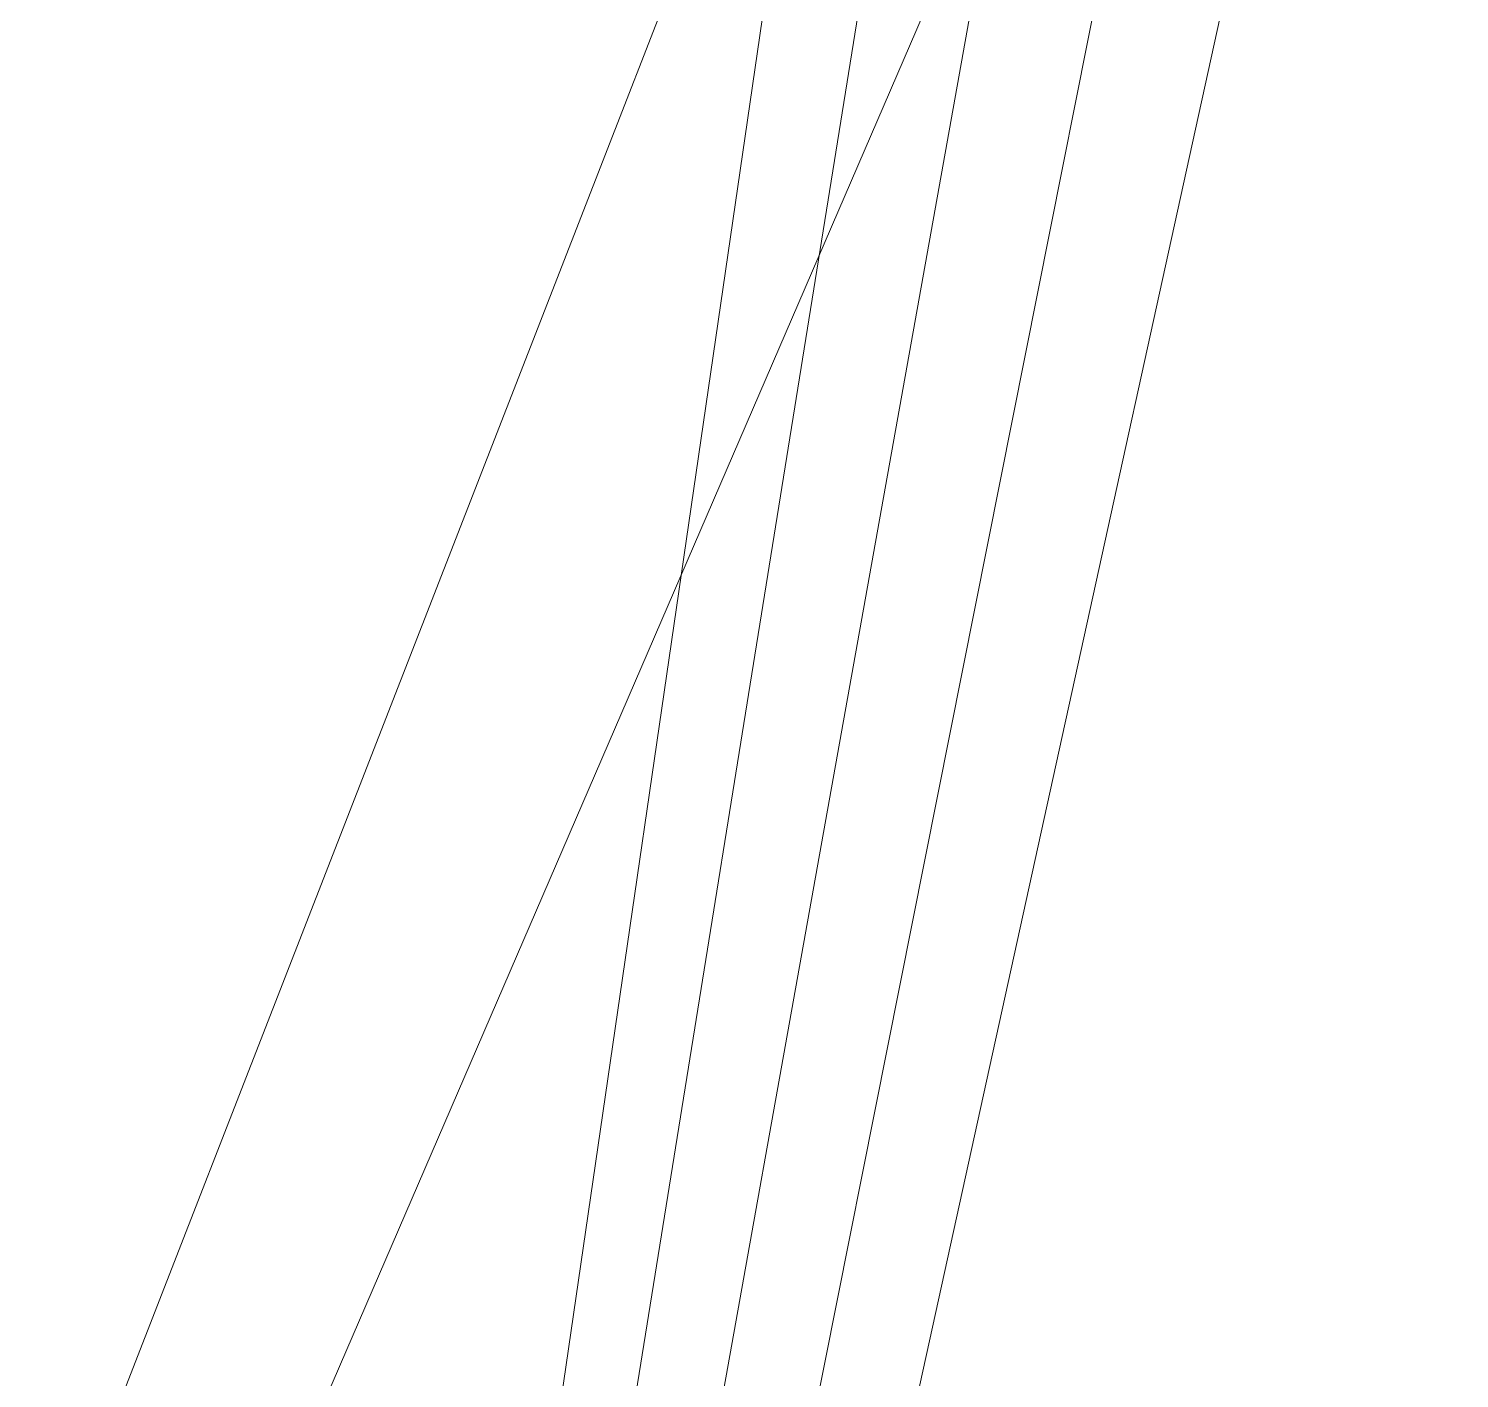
# Model space of a CAD drawing. Header units: millimetres. Extents: x -143 to 264, y -114 to 61.
# Drawn here: x 238.25 to 251.12, y 9.14 to 21.27 of the extents above; entities that cross this region are included whole.
import ezdxf

# ---------------------------------------------------------------- set-up
doc = ezdxf.new("R2010")
doc.units = ezdxf.units.MM
doc.layers.add('1', color=7, linetype='Continuous', true_color=0xffffff)

# ---------------------------------------------------------------- blocks, each defined once
blk = doc.blocks.new('UG_SURFACE_001')
at = {"layer": '1', "color": 60, "linetype": 'Continuous', "lineweight": 18}
for points in [[(152.62717, 142.032862, 12), (69.445372, 147.48022, 12), (69.022544, 146.530539, 12), (165.000007, 83.499998, 12)], [(67.261323, 145.513698, 12), (23.868885, 146.752536, 12), (22.854103, 144.473284, 12), (165.000007, 83.499998, 12)], [(69.022544, 146.530539, 12), (68.25, 145.834938, 12), (165.000007, 83.499998, 12)], [(165.000007, 83.499998, 12), (68.25, 145.834938, 12), (67.261323, 145.513698, 12)], [(22.854103, 144.473284, 12), (21, 142.803848, 12), (165.000007, 83.499998, 12)], [(137.75, 79.999998), (137.75, 143.749997), (147.833467, 143.749997), (147.98522, 143.541127)], [(137.75, 79.999998), (147.98522, 143.541127), (150.145903, 142.293662)], [(0, 83.499998, 12), (165.000007, 83.499998, 12), (21, 142.803848, 12), (18.62717, 142.032862, 12)], [(150.145903, 142.293662), (152.62717, 142.032862), (161.500007, 79.999998), (137.75, 79.999998)]]:
    blk.add_3dface(points, dxfattribs=at)
blk = doc.blocks.new('stoika_4_BODY')
at = {"layer": '1', "color": 60, "linetype": 'Continuous', "lineweight": 18}
blk.add_blockref('UG_SURFACE_001', (0, 0), dxfattribs=at)
blk = doc.blocks.new('UG_SURFACE_005')
at = {"layer": '1', "color": 252, "linetype": 'Continuous', "lineweight": 18}
for points in [[(123.25, 79.999998), (150.145903, 17.706338), (147.98522, 16.458869)], [(123.25, 79.999998), (161.500007, 79.999998), (152.62717, 17.967131), (150.145903, 17.706338)], [(147.98522, 16.458869), (146.518722, 14.44042), (123.25, 7.75), (123.25, 79.999998)], [(97.227454, 14.377641, 13), (98.261319, 14.486304, 13), (165.000007, 76.499999, 13), (0, 76.499999, 13)], [(165.000007, 76.499999, 13), (98.261319, 14.486304, 13), (99.250004, 14.165063, 13)], [(99.250004, 14.165063, 13), (100.022539, 13.469463, 13), (165.000007, 76.499999, 13)], [(165.000007, 76.499999, 13), (100.022539, 13.469463, 13), (100.445367, 12.51978, 13), (152.62717, 17.967131, 13)]]:
    blk.add_3dface(points, dxfattribs=at)
blk = doc.blocks.new('stoika_5_MODEL')
at = {"layer": '1', "color": 252, "linetype": 'Continuous', "lineweight": 18}
blk.add_blockref('UG_SURFACE_005', (0, 0), dxfattribs=at)
blk = doc.blocks.new('UG_SURFACE_007')
at = {"layer": '1', "color": 60, "linetype": 'Continuous', "lineweight": 18}
for points in [[(13.627171, 17.967131), (11.145898, 17.706338), (0, 79.999998), (27.249999, 79.999998)], [(27.249999, 79.999998, 9.5), (3.5, 79.999998, 9.5), (11.145898, 17.706338, 9.5), (13.627171, 17.967131, 9.5)], [(27.249999, 79.999998, 9.5), (13.627171, 17.967131, 9.5), (16.000001, 17.196152, 9.5)], [(16.000001, 17.196152), (13.627171, 17.967131), (27.249999, 79.999998)], [(16.000001, 17.196152, 9.5), (17.854102, 15.526712, 9.5), (27.249999, 79.999998, 9.5)], [(27.249999, 79.999998), (17.854102, 15.526712), (16.000001, 17.196152)], [(27.249999, 7.75, 9.5), (27.249999, 79.999998, 9.5), (17.854102, 15.526712, 9.5), (18.868886, 13.24747, 9.5)], [(18.868886, 13.24747), (17.854102, 15.526712), (27.249999, 79.999998), (27.249999, 7.75)]]:
    blk.add_3dface(points, dxfattribs=at)
blk = doc.blocks.new('plohadka_pod_stoiku_4')
at = {"layer": '1', "color": 60, "linetype": 'Continuous', "lineweight": 18}
blk.add_blockref('UG_SURFACE_007', (0, 0), dxfattribs=at)
blk = doc.blocks.new('UG_SURFACE_008')
at = {"layer": '1', "color": 60, "linetype": 'Continuous', "lineweight": 18}
for points in [[(165.000007, 79.999998, 14.5), (123.25, 79.999998, 14.5), (150.145903, 17.706338, 14.5), (152.62717, 17.967131, 14.5)], [(123.25, 79.999998, 14.5), (147.98522, 16.458869, 14.5), (150.145903, 17.706338, 14.5)], [(123.25, 79.999998, 14.5), (123.25, 7.75, 14.5), (146.518722, 14.44042, 14.5), (147.98522, 16.458869, 14.5)], [(152.62717, 17.967131), (150.145903, 17.706338), (123.25, 79.999998), (161.500007, 79.999998)], [(150.145903, 17.706338), (147.98522, 16.458869), (123.25, 79.999998)], [(147.98522, 16.458869), (146.518722, 14.44042), (123.25, 7.75), (123.25, 79.999998)]]:
    blk.add_3dface(points, dxfattribs=at)
blk = doc.blocks.new('plohadka_pod_stoiku_5')
at = {"layer": '1', "color": 60, "linetype": 'Continuous', "lineweight": 18}
blk.add_blockref('UG_SURFACE_008', (0, 0), dxfattribs=at)

msp = doc.modelspace()

# ---------------------------------------------------------------- block references
at = {"layer": '1', "color": 172, "linetype": 'Continuous', "lineweight": 18}
msp.add_blockref('stoika_4_BODY', (98.980148, -114.332485, -77.108293), dxfattribs=at)
at = {"layer": '1', "color": 132, "linetype": 'Continuous', "lineweight": 18, "extrusion": (0, 0, -1), "rotation": 180}
msp.add_blockref('stoika_5_MODEL', (-98.980148, 45.667515, 241.108293), dxfattribs=at)
at = {"layer": '1', "color": 172, "linetype": 'Continuous', "lineweight": 18, "rotation": 180}
msp.add_blockref('plohadka_pod_stoiku_4', (263.980148, 45.667515, -86.608293), dxfattribs=at)
at = {"layer": '1', "color": 172, "linetype": 'Continuous', "lineweight": 18, "extrusion": (0, 0, -1), "rotation": 180}
msp.add_blockref('plohadka_pod_stoiku_5', (-98.980148, 45.667515, 226.608293), dxfattribs=at)

doc.saveas('drawing.dxf')
